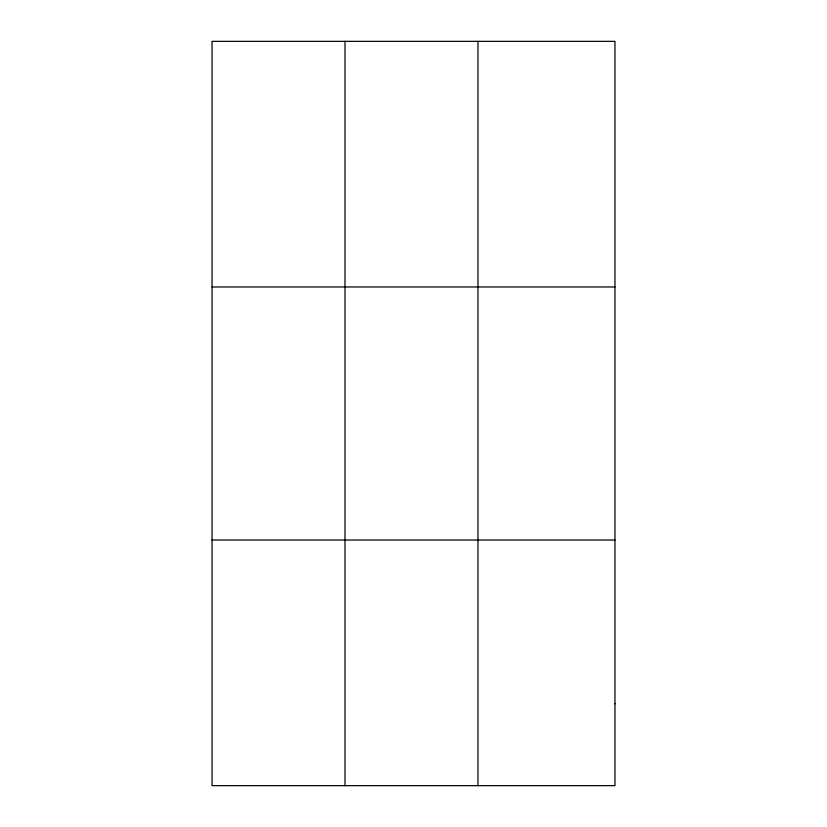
<?xml version="1.0" encoding="UTF-8"?>
<svg xmlns="http://www.w3.org/2000/svg" width="827" height="827" viewBox="0 0 827 827"><rect width="100%" height="100%" fill="white"/><g stroke="black" fill="none" stroke-linecap="round" stroke-linejoin="round"><path stroke-width="1.24" d="M345.004 785.65L345.004 41.35M477.965 785.65L477.965 41.35M212.043 286.969L614.957 286.969M212.043 540.031L614.957 540.031M614.957 703.777L614.957 785.65L212.043 785.65L212.043 41.35L614.957 41.35L614.957 703.777"/></g></svg>
